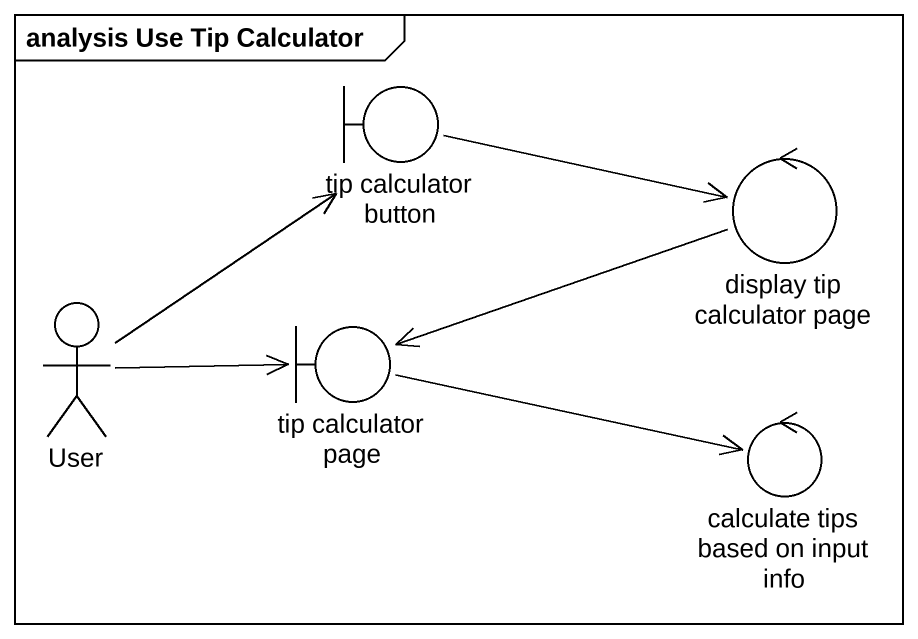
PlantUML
@startuml
mainframe analysis Use Tip Calculator
boundary "tip calculator button" as tip_calculator_button
control "display tip calculator page" as display_tip_calculator_page
actor User
boundary "tip calculator page" as tip_calculator_page
control "calculate tips based on input info" as calculate_tips_based_on
tip_calculator_button -right-> display_tip_calculator_page
display_tip_calculator_page -left-> tip_calculator_page
User -up-> tip_calculator_button
User -right-> tip_calculator_page
tip_calculator_page -right-> calculate_tips_based_on
@enduml
